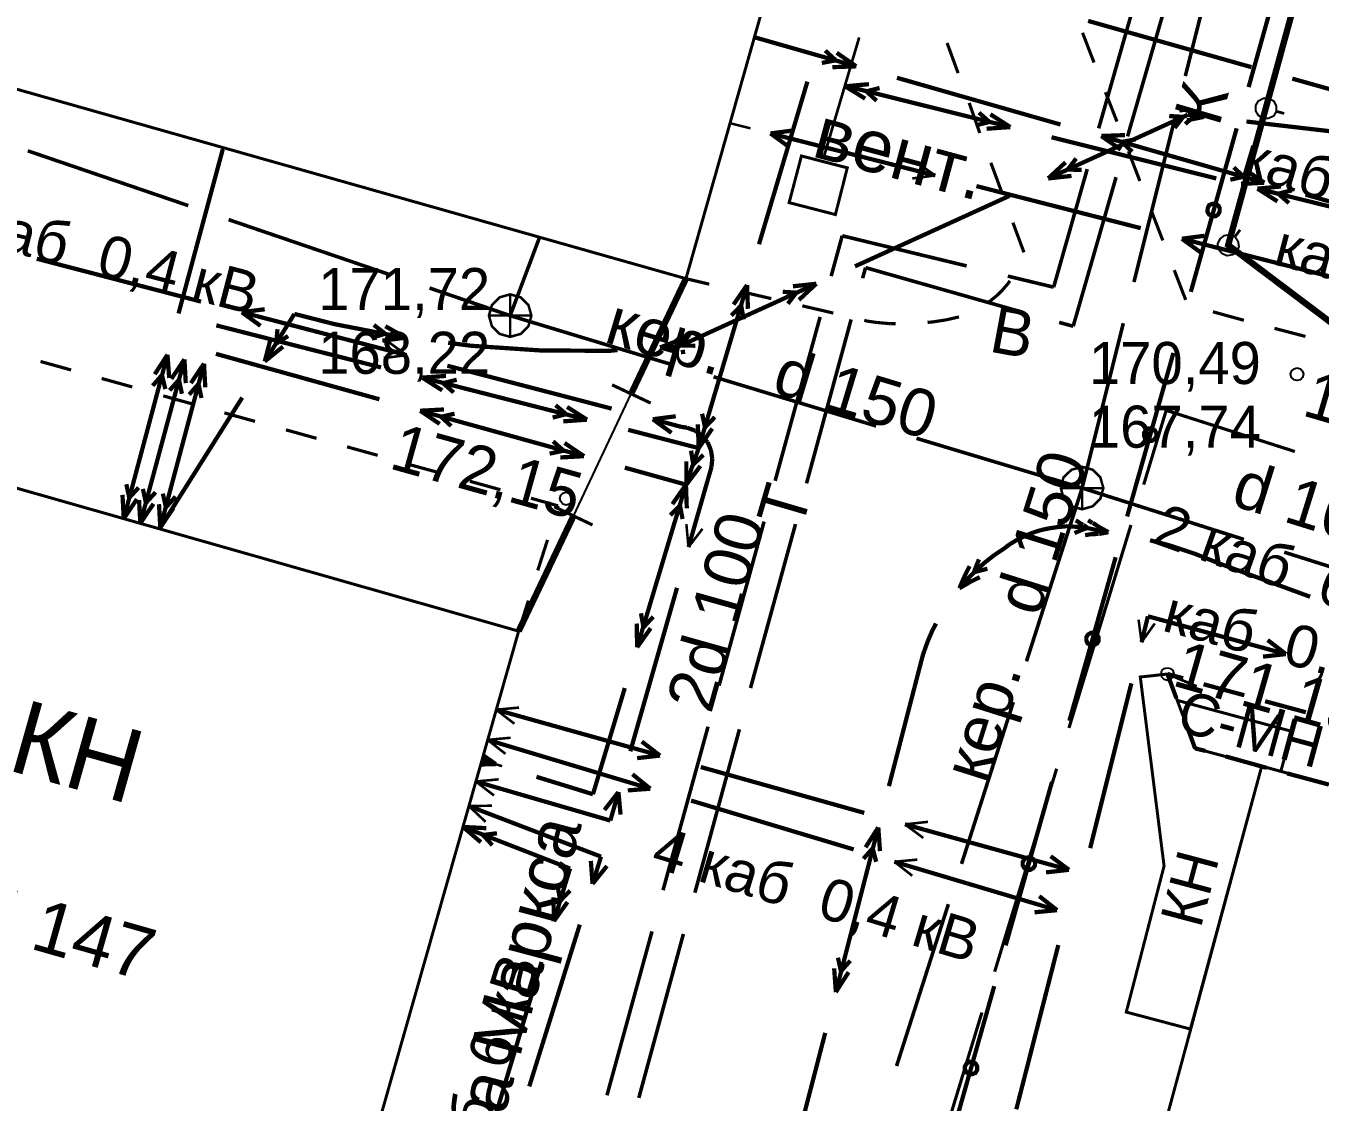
# Model space of a CAD drawing. Extents: x -2634 to -2115, y -2142 to -1393.
# Drawn here: x -2388.93 to -2358.45, y -1906.12 to -1880.78 of the extents above; entities that cross this region are included whole.
import ezdxf

# ---------------------------------------------------------------- set-up
doc = ezdxf.new("R2010")
doc.units = 0
doc.header["$MEASUREMENT"] = 0
for name, color, linetype in [('500_Дополн-Бордюры__п', 7, 'Continuous'), ('500_Линии_-Линии_связ', 7, 'Continuous'), ('500_Линии_-Электрокаб', 7, 'Continuous'), ('500_Огражд-Ограждения', 7, 'Continuous'), ('500_Рельеф-Высотные_о', 7, 'Continuous'), ('500_Строен-Дополнения', 7, 'Continuous'), ('500_Строен-Здания', 7, 'Continuous'), ('500_Трубоп-Водопровод', 7, 'Continuous'), ('500_Трубоп-Канализаци', 7, 'Continuous'), ('500_Трубоп-Смотровые_', 7, 'Continuous'), ('500_Трубоп-Теплосети', 7, 'Continuous'), ('ЗАЯВКИ-Условные_з', 7, 'Continuous')]:
    doc.layers.add(name, color=color, linetype=linetype)
doc.styles.add('TARIAL', font='Arial')

msp = doc.modelspace()

# ---------------------------------------------------------------- linework, layer by layer
at = {"layer": '500_Дополн-Бордюры__п', "color": 1, "const_width": 0.075}
for points in [[(-2364.05, -1880.94), (-2363.78, -1881.64)], [(-2367.24, -1881.18), (-2366.98, -1881.89)], [(-2363.51, -1882.34), (-2363.24, -1883.03)], [(-2366.72, -1882.59), (-2366.47, -1883.3)], [(-2366.21, -1884), (-2365.95, -1884.7)], [(-2362.97, -1883.73), (-2362.7, -1884.43)], [(-2362.43, -1885.13), (-2362.16, -1885.83)], [(-2365.69, -1885.41), (-2365.43, -1886.11)], [(-2372.84, -1886.86), (-2373.39, -1886.73)], [(-2373.39, -1886.73), (-2373.05, -1886.81)], [(-2361.89, -1886.53), (-2361.62, -1887.23)], [(-2371.38, -1887.2), (-2372.11, -1887.03)], [(-2365.93, -1886.99), (-2366.07, -1887.13)], [(-2365.8, -1886.84), (-2365.93, -1886.99)], [(-2365.76, -1886.78), (-2365.8, -1886.84)], [(-2366.23, -1887.26), (-2366.29, -1887.3)], [(-2366.07, -1887.13), (-2366.23, -1887.26)], [(-2369.92, -1887.54), (-2370.65, -1887.37)], [(-2366.96, -1887.63), (-2367.13, -1887.67)], [(-2360.98, -1887.51), (-2360.25, -1887.71)], [(-2369.12, -1887.73), (-2369.19, -1887.71)], [(-2368.91, -1887.76), (-2369.12, -1887.73)], [(-2368.58, -1887.79), (-2368.91, -1887.76)], [(-2368.45, -1887.79), (-2368.58, -1887.79)], [(-2367.59, -1887.75), (-2367.7, -1887.76)], [(-2367.26, -1887.7), (-2367.59, -1887.75)], [(-2367.13, -1887.67), (-2367.26, -1887.7)], [(-2359.53, -1887.9), (-2358.8, -1888.09)], [(-2387.87, -1888.88), (-2388.59, -1888.68)], [(-2386.43, -1889.28), (-2387.15, -1889.08)], [(-2384.98, -1889.69), (-2385.7, -1889.49)], [(-2383.54, -1890.09), (-2384.26, -1889.89)], [(-2382.09, -1890.49), (-2382.81, -1890.29)], [(-2380.65, -1890.89), (-2381.37, -1890.69)], [(-2379.2, -1891.3), (-2379.93, -1891.1)], [(-2377.76, -1891.7), (-2378.48, -1891.5)], [(-2376.4, -1892.08), (-2377.04, -1891.9)], [(-2376.43, -1892.17), (-2376.4, -1892.08)], [(-2376.88, -1893.6), (-2376.65, -1892.88)], [(-2377.33, -1895.03), (-2377.1, -1894.31)]]:
    msp.add_lwpolyline(points, dxfattribs=at)
at = {"layer": '500_Линии_-Линии_связ', "color": 0, "const_width": 0.1}
for points in [[(-2359.06, -1878.37), (-2360.14, -1882.22)], [(-2360.42, -1883.19), (-2361.5, -1887.04)], [(-2361.91, -1888.48), (-2363, -1892.33)], [(-2363.27, -1893.29), (-2364.36, -1897.14)], [(-2364.77, -1898.58), (-2365.86, -1902.43)], [(-2366.13, -1903.39), (-2367.22, -1907.24)]]:
    msp.add_lwpolyline(points, dxfattribs=at)
for points in [[(-2360.82, -1885.15), (-2360.86, -1885.22), (-2360.92, -1885.26), (-2361, -1885.25), (-2361.07, -1885.22), (-2361.11, -1885.15), (-2361.1, -1885.07), (-2361.07, -1885), (-2361, -1884.97), (-2360.92, -1884.97), (-2360.85, -1885.01), (-2360.82, -1885.07)], [(-2362.31, -1890.44), (-2362.35, -1890.51), (-2362.42, -1890.55), (-2362.5, -1890.55), (-2362.56, -1890.51), (-2362.6, -1890.44), (-2362.6, -1890.36), (-2362.56, -1890.3), (-2362.49, -1890.26), (-2362.42, -1890.26), (-2362.35, -1890.3), (-2362.31, -1890.37)], [(-2363.67, -1895.26), (-2363.71, -1895.32), (-2363.78, -1895.36), (-2363.86, -1895.36), (-2363.93, -1895.32), (-2363.96, -1895.25), (-2363.96, -1895.17), (-2363.92, -1895.11), (-2363.85, -1895.07), (-2363.78, -1895.07), (-2363.71, -1895.11), (-2363.67, -1895.18)], [(-2365.17, -1900.55), (-2365.21, -1900.61), (-2365.28, -1900.65), (-2365.36, -1900.65), (-2365.42, -1900.61), (-2365.46, -1900.54), (-2365.46, -1900.47), (-2365.42, -1900.4), (-2365.35, -1900.36), (-2365.27, -1900.36), (-2365.21, -1900.4), (-2365.17, -1900.47)], [(-2366.53, -1905.36), (-2366.57, -1905.43), (-2366.64, -1905.46), (-2366.72, -1905.46), (-2366.78, -1905.42), (-2366.82, -1905.35), (-2366.82, -1905.28), (-2366.78, -1905.21), (-2366.71, -1905.17), (-2366.63, -1905.17), (-2366.57, -1905.21), (-2366.53, -1905.28)]]:
    msp.add_lwpolyline(points, close=True, dxfattribs=at)
at = {"layer": '500_Линии_-Электрокаб', "color": 12, "const_width": 0.1}
for points in [[(-2369.38, -1881.73), (-2371.76, -1881.05)], [(-2369.87, -1881.58), (-2370.11, -1881.36)], [(-2369.38, -1881.73), (-2369.84, -1881.41)], [(-2369.87, -1881.59), (-2370.19, -1881.65)], [(-2369.38, -1881.73), (-2369.94, -1881.75)], [(-2371.67, -1885.92), (-2370.53, -1882.09)], [(-2369.64, -1882.2), (-2369.08, -1882.15)], [(-2369.64, -1882.19), (-2365.75, -1883.16)], [(-2364.57, -1883.1), (-2368.42, -1882)], [(-2369.64, -1882.2), (-2369.17, -1882.49)], [(-2369.14, -1882.32), (-2368.83, -1882.24)], [(-2369.14, -1882.32), (-2368.9, -1882.54)], [(-2361.62, -1882.75), (-2361.77, -1882.77)], [(-2361.19, -1882.92), (-2361.56, -1882.74)], [(-2366.56, -1883.12), (-2366.24, -1883.04)], [(-2366.49, -1882.82), (-2366.24, -1883.04)], [(-2366.22, -1882.86), (-2365.75, -1883.16)], [(-2361.57, -1882.87), (-2364.86, -1884.37)], [(-2361.68, -1882.92), (-2362.01, -1882.9)], [(-2361.68, -1882.92), (-2361.88, -1883.18)], [(-2361.52, -1882.99), (-2361.63, -1883.09)], [(-2361.19, -1882.92), (-2361.59, -1883)], [(-2361.19, -1882.92), (-2361.57, -1882.87)], [(-2356.22, -1883.49), (-2360.19, -1883.03)], [(-2366.31, -1883.2), (-2365.75, -1883.16)], [(-2364.78, -1883.4), (-2360.9, -1884.37)], [(-2363.05, -1883.35), (-2363.61, -1883.37)], [(-2359.77, -1884.47), (-2363.61, -1883.37)], [(-2363.15, -1883.69), (-2363.61, -1883.37)], [(-2385.34, -1887.55), (-2384.3, -1883.69)], [(-2362.8, -1883.45), (-2363.13, -1883.51)], [(-2362.88, -1883.74), (-2363.13, -1883.51)], [(-2364.45, -1883.99), (-2364.86, -1884.37)], [(-2364.2, -1883.9), (-2364.4, -1884.16)], [(-2364.31, -1884.31), (-2364.86, -1884.37)], [(-2364.07, -1884.17), (-2364.4, -1884.16)], [(-2360.25, -1884.33), (-2360.49, -1884.11)], [(-2359.77, -1884.47), (-2360.22, -1884.16)], [(-2360.26, -1884.33), (-2360.57, -1884.4)], [(-2359.77, -1884.47), (-2360.32, -1884.5)], [(-2359.93, -1884.61), (-2359.38, -1884.56)], [(-2359.93, -1884.61), (-2356.05, -1885.57)], [(-2359.93, -1884.61), (-2359.46, -1884.91)], [(-2365.77, -1884.78), (-2369.41, -1886.44)], [(-2359.44, -1884.73), (-2359.12, -1884.65)], [(-2359.44, -1884.73), (-2359.19, -1884.95)], [(-2354.96, -1885.85), (-2358.8, -1884.75)], [(-2370.32, -1886.85), (-2373.57, -1888.33)], [(-2373.09, -1890.72), (-2371.95, -1886.88)], [(-2372.27, -1887.34), (-2371.95, -1886.88)], [(-2371.93, -1887.44), (-2371.95, -1886.88)], [(-2370.78, -1887.06), (-2371.11, -1887.04)], [(-2370.79, -1887.06), (-2370.99, -1887.32)], [(-2370.32, -1886.85), (-2370.87, -1886.91)], [(-2370.32, -1886.85), (-2370.73, -1887.23)], [(-2372.32, -1887.6), (-2372.09, -1887.36)], [(-2372.03, -1887.69), (-2372.09, -1887.36)], [(-2382.61, -1887.56), (-2383.31, -1888.68)], [(-2381.67, -1887.8), (-2382.61, -1887.56)], [(-2384.45, -1887.83), (-2380.57, -1888.82)], [(-2383.01, -1887.92), (-2383.04, -1888.26)], [(-2380.07, -1888.11), (-2381.67, -1887.8)], [(-2380.48, -1888.02), (-2380.74, -1887.82)], [(-2380.06, -1888.08), (-2380.47, -1887.85)], [(-2383.17, -1888.14), (-2383.31, -1888.68)], [(-2382.76, -1888.08), (-2383.04, -1888.26)], [(-2380.48, -1888.03), (-2380.79, -1888.12)], [(-2380.07, -1888.13), (-2380.54, -1888.19)], [(-2379.98, -1888.12), (-2380.07, -1888.11)], [(-2379.98, -1888.12), (-2380.07, -1888.13)], [(-2379.98, -1888.12), (-2380.06, -1888.08)], [(-2378.45, -1888.31), (-2378.99, -1888.24)], [(-2373.58, -1888.19), (-2374, -1888.35)], [(-2373.55, -1888.13), (-2373.63, -1888.2)], [(-2373.3, -1888.04), (-2373.51, -1888.3)], [(-2386.63, -1892.38), (-2385.6, -1888.52)], [(-2385.9, -1888.98), (-2385.6, -1888.52)], [(-2385.56, -1889.07), (-2385.6, -1888.52)], [(-2384.46, -1888.5), (-2380.61, -1889.57)], [(-2382.88, -1888.33), (-2383.31, -1888.68)], [(-2376.82, -1888.42), (-2378.45, -1888.31)], [(-2375.19, -1888.43), (-2376.82, -1888.42)], [(-2375, -1888.41), (-2375.19, -1888.43)], [(-2373.57, -1888.33), (-2374, -1888.35)], [(-2373.56, -1888.47), (-2374, -1888.35)], [(-2373.17, -1888.31), (-2373.51, -1888.3)], [(-2373.41, -1888.45), (-2373.51, -1888.46)], [(-2386.24, -1892.49), (-2385.2, -1888.63)], [(-2385.77, -1892.59), (-2384.74, -1888.73)], [(-2385.51, -1889.09), (-2385.2, -1888.63)], [(-2385.17, -1889.19), (-2385.2, -1888.63)], [(-2385.05, -1889.19), (-2384.74, -1888.73)], [(-2384.71, -1889.29), (-2384.74, -1888.73)], [(-2385.95, -1889.25), (-2385.73, -1889)], [(-2385.65, -1889.33), (-2385.73, -1889)], [(-2385.55, -1889.36), (-2385.33, -1889.11)], [(-2385.26, -1889.44), (-2385.33, -1889.11)], [(-2379.6, -1889.06), (-2379.04, -1889.02)], [(-2379.6, -1889.06), (-2375.72, -1890.05)], [(-2379.6, -1889.06), (-2379.13, -1889.36)], [(-2379.11, -1889.19), (-2378.79, -1889.11)], [(-2379.11, -1889.19), (-2378.86, -1889.41)], [(-2385.09, -1889.46), (-2384.87, -1889.21)], [(-2384.8, -1889.54), (-2384.87, -1889.21)], [(-2383.84, -1889.53), (-2385.77, -1892.59)], [(-2379.65, -1889.84), (-2379.09, -1889.81)], [(-2376.46, -1889.71), (-2376.21, -1889.92)], [(-2376.19, -1889.75), (-2375.72, -1890.05)], [(-2379.65, -1889.84), (-2375.79, -1890.91)], [(-2379.65, -1889.84), (-2379.19, -1890.15)], [(-2379.16, -1889.98), (-2378.92, -1890.2)], [(-2379.15, -1889.98), (-2378.84, -1889.91)], [(-2376.53, -1890), (-2376.21, -1889.92)], [(-2376.28, -1890.09), (-2375.72, -1890.05)], [(-2372.94, -1890.23), (-2373.01, -1889.91)], [(-2372.94, -1890.23), (-2372.71, -1889.99)], [(-2374.75, -1890.29), (-2373.09, -1890.72)], [(-2373.09, -1890.72), (-2373.11, -1890.16)], [(-2373.09, -1890.72), (-2372.77, -1890.26)], [(-2376.52, -1890.56), (-2376.27, -1890.78)], [(-2376.25, -1890.6), (-2375.79, -1890.91)], [(-2373.39, -1891.58), (-2373.09, -1890.72)], [(-2376.6, -1890.85), (-2376.27, -1890.78)], [(-2376.35, -1890.94), (-2375.79, -1890.91)], [(-2373.22, -1891.1), (-2373.27, -1890.78)], [(-2373.22, -1891.11), (-2372.98, -1890.88)], [(-2374.83, -1891.18), (-2373.39, -1891.58)], [(-2373.38, -1891.58), (-2373.38, -1891.03)], [(-2373.38, -1891.58), (-2373.05, -1891.14)], [(-2386.5, -1891.89), (-2386.57, -1891.57)], [(-2373.39, -1891.58), (-2374.54, -1895.41)], [(-2373.39, -1891.58), (-2373.71, -1892.04)], [(-2373.39, -1891.58), (-2373.37, -1892.14)], [(-2386.63, -1892.38), (-2386.66, -1891.82)], [(-2386.63, -1892.38), (-2386.32, -1891.92)], [(-2386.5, -1891.89), (-2386.28, -1891.65)], [(-2386.24, -1892.49), (-2386.27, -1891.94)], [(-2386.11, -1892), (-2386.18, -1891.68)], [(-2386.1, -1892), (-2385.88, -1891.76)], [(-2385.64, -1892.1), (-2385.71, -1891.79)], [(-2385.63, -1892.11), (-2385.41, -1891.86)], [(-2386.24, -1892.49), (-2385.93, -1892.03)], [(-2385.77, -1892.59), (-2385.8, -1892.04)], [(-2385.77, -1892.59), (-2385.46, -1892.13)], [(-2373.53, -1892.07), (-2373.76, -1892.3)], [(-2373.53, -1892.07), (-2373.47, -1892.39)], [(-2364.04, -1892.53), (-2364.21, -1892.42)], [(-2363.93, -1892.6), (-2364.03, -1892.53)], [(-2363.82, -1892.48), (-2363.92, -1892.42)], [(-2363.63, -1892.6), (-2363.81, -1892.48)], [(-2365.41, -1892.79), (-2365.59, -1892.88)], [(-2365.22, -1892.71), (-2365.41, -1892.79)], [(-2365.03, -1892.65), (-2365.22, -1892.71)], [(-2364.84, -1892.61), (-2365.03, -1892.65)], [(-2364.64, -1892.58), (-2364.84, -1892.61)], [(-2364.44, -1892.56), (-2364.64, -1892.58)], [(-2364.24, -1892.57), (-2364.44, -1892.56)], [(-2364.04, -1892.58), (-2364.24, -1892.57)], [(-2364.05, -1892.64), (-2364.24, -1892.72)], [(-2363.94, -1892.6), (-2364.05, -1892.64)], [(-2363.85, -1892.62), (-2364.04, -1892.58)], [(-2363.87, -1892.75), (-2363.99, -1892.77)], [(-2363.67, -1892.74), (-2363.88, -1892.75)], [(-2363.65, -1892.67), (-2363.85, -1892.62)], [(-2363.44, -1892.7), (-2363.66, -1892.74)], [(-2363.44, -1892.7), (-2363.65, -1892.67)], [(-2363.44, -1892.7), (-2363.64, -1892.59)], [(-2365.89, -1893.08), (-2366.13, -1893.24)], [(-2365.76, -1892.98), (-2365.89, -1893.08)], [(-2365.59, -1892.88), (-2365.76, -1892.98)], [(-2362, -1893.01), (-2362.46, -1892.89)], [(-2361.4, -1893.21), (-2362, -1893.01)], [(-2366.49, -1893.34), (-2366.59, -1893.59)], [(-2366.36, -1893.42), (-2366.57, -1893.61)], [(-2366.13, -1893.24), (-2366.36, -1893.42)], [(-2360.82, -1893.44), (-2361.4, -1893.21)], [(-2358.69, -1894.22), (-2360.82, -1893.44)], [(-2366.84, -1893.76), (-2366.95, -1894.02)], [(-2366.71, -1893.5), (-2366.84, -1893.76)], [(-2366.57, -1893.61), (-2366.78, -1893.82)], [(-2366.47, -1893.76), (-2366.72, -1893.88)], [(-2366.59, -1893.59), (-2366.61, -1893.65)], [(-2366.56, -1893.63), (-2366.61, -1893.65)], [(-2366.29, -1893.56), (-2366.56, -1893.63)], [(-2366.78, -1893.82), (-2366.95, -1894.02)], [(-2366.71, -1893.88), (-2366.95, -1894.02)], [(-2374.45, -1894.61), (-2374.39, -1894.94)], [(-2374.55, -1894.85), (-2374.54, -1895.41)], [(-2374.22, -1894.96), (-2374.54, -1895.41)], [(-2374.16, -1894.69), (-2374.39, -1894.94)], [(-2367.5, -1894.85), (-2367.59, -1895.02)], [(-2367.7, -1895.28), (-2367.8, -1895.56)], [(-2367.59, -1895.02), (-2367.7, -1895.28)], [(-2367.81, -1895.59), (-2368.61, -1898.68)], [(-2367.8, -1895.56), (-2367.81, -1895.59)], [(-2374.83, -1896.37), (-2375.58, -1898.87)], [(-2377.87, -1898.16), (-2378.16, -1897.96)], [(-2377.87, -1898.16), (-2378.23, -1898.17)], [(-2377.87, -1898.17), (-2378.19, -1898.07)], [(-2375.58, -1898.87), (-2376.91, -1898.46)], [(-2378.64, -1899.64), (-2376.12, -1900.62)], [(-2378.64, -1899.64), (-2378.09, -1899.67)], [(-2378.64, -1899.64), (-2378.22, -1900)], [(-2378.17, -1899.83), (-2377.84, -1899.79)], [(-2378.17, -1899.83), (-2377.95, -1900.07)], [(-2368.86, -1899.65), (-2369.86, -1903.53)], [(-2368.86, -1899.65), (-2369.16, -1900.12)], [(-2368.86, -1899.65), (-2368.82, -1900.21)], [(-2368.99, -1900.14), (-2369.21, -1900.39)], [(-2368.99, -1900.15), (-2368.91, -1900.46)], [(-2376.12, -1900.62), (-2376.5, -1901.86)], [(-2376.41, -1901.05), (-2376.35, -1901.38)], [(-2376.51, -1901.3), (-2376.5, -1901.86)], [(-2376.12, -1901.14), (-2376.35, -1901.38)], [(-2376.18, -1901.41), (-2376.5, -1901.86)], [(-2376.79, -1902.82), (-2377.94, -1906.65)], [(-2369.81, -1902.72), (-2369.74, -1903.04)], [(-2369.52, -1902.79), (-2369.74, -1903.04)], [(-2369.9, -1902.97), (-2369.86, -1903.53)], [(-2369.56, -1903.06), (-2369.86, -1903.53)], [(-2370.11, -1904.49), (-2370.95, -1907.73)]]:
    msp.add_lwpolyline(points, dxfattribs=at)
at = {"layer": '500_Линии_-Электрокаб', "color": 1}
for points, const_width in [([(-2371.76, -1881.05), (-2371.28, -1881.19)], 0.06), ([(-2372.35, -1883.07), (-2371.87, -1883.19)], 0.06), ([(-2370.86, -1883.24), (-2371.4, -1883.31)], 0.1), ([(-2367.52, -1884.3), (-2371.4, -1883.31)], 0.1), ([(-2370.96, -1883.63), (-2371.4, -1883.31)], 0.1), ([(-2384.29, -1883.65), (-2384.42, -1884.13)], 0.06), ([(-2367.52, -1884.3), (-2367.96, -1883.99)], 0.06), ([(-2367.52, -1884.3), (-2368.06, -1884.37)], 0.06), ([(-2362.68, -1885.54), (-2366.55, -1884.55)], 0.1), ([(-2361.18, -1885.72), (-2361.71, -1885.79)], 0.1), ([(-2357.83, -1886.78), (-2361.71, -1885.79)], 0.1), ([(-2361.27, -1886.11), (-2361.71, -1885.79)], 0.1), ([(-2384.81, -1887.27), (-2388.68, -1886.26)], 0.1), ([(-2383.31, -1887.45), (-2383.85, -1887.52)], 0.1), ([(-2379.97, -1888.53), (-2383.85, -1887.52)], 0.1), ([(-2383.41, -1887.84), (-2383.85, -1887.52)], 0.1), ([(-2379.97, -1888.53), (-2380.41, -1888.21)], 0.06), ([(-2379.97, -1888.53), (-2380.51, -1888.6)], 0.06), ([(-2375.14, -1889.79), (-2379.01, -1888.78)], 0.1), ([(-2373.63, -1889.97), (-2374.17, -1890.04)], 0.1), ([(-2373.5, -1890.22), (-2374.17, -1890.04)], 0.1), ([(-2373.73, -1890.36), (-2374.17, -1890.04)], 0.1), ([(-2373.36, -1890.24), (-2373.5, -1890.22)], 0.1), ([(-2373.17, -1890.31), (-2373.36, -1890.24)], 0.1), ([(-2373.01, -1890.43), (-2373.17, -1890.31)], 0.1), ([(-2373.09, -1890.72), (-2373.57, -1890.59)], 0.06), ([(-2372.88, -1890.58), (-2373.01, -1890.43)], 0.1), ([(-2372.8, -1890.77), (-2372.88, -1890.58)], 0.1), ([(-2373.09, -1890.72), (-2373.25, -1891.19)], 0.06), ([(-2372.77, -1890.97), (-2372.8, -1890.77)], 0.1), ([(-2372.79, -1891.17), (-2372.77, -1890.97)], 0.1), ([(-2373.33, -1893.05), (-2372.79, -1891.17)], 0.1), ([(-2373.39, -1891.58), (-2373.87, -1891.45)], 0.06), ([(-2385.77, -1892.59), (-2385.5, -1892.17)], 0.06), ([(-2373.33, -1893.05), (-2373.38, -1892.51)], 0.06), ([(-2373.33, -1893.05), (-2373, -1892.62)], 0.06), ([(-2374.7, -1897.86), (-2373.6, -1894.01)], 0.1), ([(-2362.66, -1895.29), (-2362.51, -1894.68)], 0.1), ([(-2362.51, -1894.68), (-2359.26, -1895.57)], 0.1), ([(-2362.66, -1895.29), (-2362.73, -1894.76)], 0.06), ([(-2362.66, -1895.29), (-2362.35, -1894.85)], 0.06), ([(-2359.69, -1895.24), (-2359.26, -1895.57)], 0.1), ([(-2359.8, -1895.63), (-2359.26, -1895.57)], 0.1), ([(-2363.87, -1900.14), (-2362.9, -1896.26)], 0.1), ([(-2377.86, -1896.88), (-2374, -1897.96)], 0.1), ([(-2377.86, -1896.88), (-2377.32, -1896.83)], 0.06), ([(-2377.86, -1896.88), (-2377.43, -1897.21)], 0.06), ([(-2378.06, -1897.59), (-2374.23, -1898.74)], 0.1), ([(-2378.06, -1897.59), (-2377.52, -1897.54)], 0.06), ([(-2378.06, -1897.59), (-2377.64, -1897.92)], 0.06), ([(-2374.43, -1897.63), (-2374, -1897.96)], 0.1), ([(-2374.54, -1898.02), (-2374, -1897.96)], 0.1), ([(-2378.19, -1898.07), (-2377.72, -1898.21)], 0.06), ([(-2373.04, -1898.23), (-2369.19, -1899.31)], 0.1), ([(-2378.34, -1898.57), (-2375.17, -1899.49)], 0.1), ([(-2378.34, -1898.57), (-2377.8, -1898.52)], 0.06), ([(-2378.34, -1898.57), (-2377.91, -1898.9)], 0.06), ([(-2374.65, -1898.4), (-2374.23, -1898.74)], 0.1), ([(-2375.31, -1899.24), (-2374.98, -1898.82)], 0.1), ([(-2375.17, -1899.49), (-2374.98, -1898.82)], 0.1), ([(-2374.93, -1899.35), (-2374.98, -1898.82)], 0.1), ([(-2374.76, -1898.78), (-2374.23, -1898.74)], 0.1), ([(-2378.5, -1899.15), (-2375.39, -1900.34)], 0.1), ([(-2378.5, -1899.15), (-2377.96, -1899.14)], 0.06), ([(-2378.5, -1899.15), (-2378.11, -1899.52)], 0.06), ([(-2373.27, -1899.02), (-2369.44, -1900.17)], 0.1), ([(-2368.23, -1899.58), (-2367.69, -1899.52)], 0.06), ([(-2368.23, -1899.58), (-2364.37, -1900.65)], 0.1), ([(-2368.23, -1899.58), (-2367.8, -1899.9)], 0.06), ([(-2375.63, -1900.44), (-2375.59, -1900.98)], 0.1), ([(-2375.39, -1900.34), (-2375.59, -1900.98)], 0.1), ([(-2368.48, -1900.46), (-2364.65, -1901.6)], 0.1), ([(-2368.48, -1900.46), (-2367.94, -1900.41)], 0.06), ([(-2364.8, -1900.33), (-2364.37, -1900.65)], 0.1), ([(-2375.25, -1900.56), (-2375.59, -1900.98)], 0.1), ([(-2368.48, -1900.46), (-2368.06, -1900.79)], 0.06), ([(-2364.91, -1900.71), (-2364.37, -1900.65)], 0.1), ([(-2365.07, -1901.27), (-2364.65, -1901.6)], 0.1), ([(-2365.18, -1901.65), (-2364.65, -1901.6)], 0.1), ([(-2375.89, -1901.94), (-2377.08, -1905.75)], 0.1), ([(-2364.62, -1902.42), (-2365.61, -1906.29)], 0.1)]:
    msp.add_lwpolyline(points, dxfattribs=dict(at, const_width=const_width))
at = {"layer": '500_Огражд-Ограждения', "color": 0}
for points, const_width in [([(-2357.58, -1888.23), (-2360.62, -1885.94), (-2358.58, -1878.51)], 0.15), ([(-2359.3, -1882.84), (-2359.49, -1882.79)], 0.065), ([(-2360.34, -1885.58), (-2360.46, -1885.74)], 0.065), ([(-2373.39, -1886.73), (-2374.68, -1889.44)], 0.15), ([(-2375.13, -1889.23), (-2374.22, -1889.66)], 0.075), ([(-2375.59, -1892.53), (-2376.49, -1892.1)], 0.075), ([(-2376.04, -1892.32), (-2377.33, -1895.03)], 0.15)]:
    msp.add_lwpolyline(points, dxfattribs=dict(at, const_width=const_width))
for points in [[(-2359.49, -1882.79), (-2359.55, -1882.9), (-2359.67, -1882.96), (-2359.8, -1882.96), (-2359.91, -1882.89), (-2359.97, -1882.78), (-2359.97, -1882.65), (-2359.91, -1882.54), (-2359.79, -1882.48), (-2359.66, -1882.48), (-2359.55, -1882.54), (-2359.49, -1882.66)], [(-2360.46, -1885.74), (-2360.39, -1885.84), (-2360.37, -1885.97), (-2360.42, -1886.09), (-2360.52, -1886.17), (-2360.65, -1886.19), (-2360.77, -1886.14), (-2360.85, -1886.04), (-2360.86, -1885.91), (-2360.81, -1885.79), (-2360.71, -1885.71), (-2360.58, -1885.69)]]:
    msp.add_lwpolyline(points, close=True, dxfattribs=at)
at = {"layer": '500_Огражд-Ограждения', "color": 255}
msp.add_lwpolyline([(-2376.04, -1892.32), (-2374.68, -1889.44)], dxfattribs=at)
at = {"layer": '500_Рельеф-Высотные_о', "color": 0}
for points in [[(-2359, -1888.83), (-2358.92, -1888.85), (-2358.87, -1888.91), (-2358.85, -1888.98), (-2358.87, -1889.06), (-2358.92, -1889.11), (-2359, -1889.13), (-2359.07, -1889.11), (-2359.13, -1889.06), (-2359.15, -1888.98), (-2359.13, -1888.91), (-2359.07, -1888.85)], [(-2376.21, -1891.76), (-2376.14, -1891.78), (-2376.08, -1891.83), (-2376.06, -1891.91), (-2376.08, -1891.98), (-2376.14, -1892.04), (-2376.21, -1892.06), (-2376.29, -1892.04), (-2376.34, -1891.98), (-2376.36, -1891.91), (-2376.34, -1891.83), (-2376.29, -1891.78)], [(-2362.05, -1895.89), (-2361.98, -1895.91), (-2361.92, -1895.96), (-2361.9, -1896.04), (-2361.92, -1896.11), (-2361.98, -1896.17), (-2362.05, -1896.19), (-2362.13, -1896.17), (-2362.18, -1896.11), (-2362.2, -1896.04), (-2362.18, -1895.96), (-2362.13, -1895.91)]]:
    msp.add_lwpolyline(points, close=True, dxfattribs=at)
at = {"layer": '500_Строен-Дополнения', "color": 0}
for points, const_width in [([(-2370.16, -1883.92), (-2369.31, -1881.05)], 0.065), ([(-2361.84, -1896.61), (-2362.05, -1896.04)], 0.1), ([(-2362.05, -1896.04), (-2361.68, -1896.14)], 0.1), ([(-2362.05, -1896.04), (-2361.36, -1896.33)], 0.065), ([(-2361.2, -1896.28), (-2360.24, -1896.54)], 0.1), ([(-2359.75, -1896.68), (-2358.79, -1896.94)], 0.1), ([(-2361.4, -1897.79), (-2361.66, -1897.08)], 0.1), ([(-2361.16, -1897.85), (-2361.4, -1897.79)], 0.1), ([(-2359.71, -1898.25), (-2360.68, -1897.98)], 0.1), ([(-2358.26, -1898.64), (-2359.23, -1898.38)], 0.1)]:
    msp.add_lwpolyline(points, dxfattribs=dict(at, const_width=const_width))
at = {"layer": '500_Строен-Дополнения', "color": 0, "const_width": 0.07}
msp.add_lwpolyline([(-2370.67, -1883.84), (-2370.96, -1884.94), (-2369.87, -1885.22), (-2369.59, -1884.12)], close=True, dxfattribs=at)
at = {"layer": '500_Строен-Здания', "color": 0, "const_width": 0.07}
for points in [[(-2394.68, -1868.28), (-2376.86, -1873.33), (-2376.01, -1870.34), (-2369.29, -1872.24), (-2369.61, -1873.38), (-2369.82, -1874.14), (-2373.39, -1886.73), (-2397.94, -1879.78)], [(-2399.46, -1904.73), (-2381.54, -1909.83), (-2377.33, -1895.03), (-2394.64, -1890.1), (-2395.24, -1889.93)], [(-2359.83, -1898.21), (-2361.4, -1897.79), (-2362.05, -1896.04), (-2362.69, -1896.11), (-2362.13, -1900.56), (-2363.02, -1904), (-2361.51, -1904.4)], [(-2361.4, -1897.79), (-2359.38, -1898.33), (-2359.12, -1897.39), (-2361.82, -1896.66)], [(-2351.47, -1938.7), (-2340.96, -1902.68), (-2347.38, -1900.8), (-2347.61, -1901.52), (-2348.6, -1901.25), (-2351.02, -1900.59), (-2359.83, -1898.21), (-2361.51, -1904.43), (-2369.37, -1933.48), (-2368.88, -1933.62)]]:
    msp.add_lwpolyline(points, close=True, dxfattribs=at)
at = {"layer": '500_Трубоп-Водопровод', "color": 94}
for points, const_width in [([(-2361.88, -1879.54), (-2362.99, -1883.38)], 0.085), ([(-2363.26, -1884.34), (-2364.27, -1887.85)], 0.085), ([(-2369.16, -1886.47), (-2369.23, -1886.72)], 0.085), ([(-2365.57, -1887.49), (-2369.16, -1886.47)], 0.085), ([(-2369.5, -1887.69), (-2370.55, -1891.55)], 0.085), ([(-2364.27, -1887.85), (-2364.6, -1887.76)], 0.085), ([(-2362.08, -1889.83), (-2362.61, -1891.58)], 0.075), ([(-2359.05, -1890.8), (-2362.08, -1889.83)], 0.075), ([(-2370.81, -1892.51), (-2371.87, -1896.37)], 0.085), ([(-2362.91, -1892.53), (-2364.37, -1897.31)], 0.075), ([(-2372.13, -1897.34), (-2373.18, -1901.19)], 0.085), ([(-2364.66, -1898.27), (-2366.12, -1903.05)], 0.075), ([(-2373.45, -1902.16), (-2374.5, -1906.02)], 0.085), ([(-2366.42, -1904.01), (-2367.88, -1908.79)], 0.075)]:
    msp.add_lwpolyline(points, dxfattribs=dict(at, const_width=const_width))
at = {"layer": '500_Трубоп-Канализаци', "color": 34, "const_width": 0.085}
for points in [[(-2361.63, -1881.96), (-2360.65, -1878.08)], [(-2362.84, -1886.81), (-2361.87, -1882.93)], [(-2388.89, -1883.72), (-2385.11, -1885.01)], [(-2384.16, -1885.34), (-2380.38, -1886.63)], [(-2377.53, -1887.6), (-2376.84, -1885.76)], [(-2376.84, -1885.76), (-2377.1, -1886.46)], [(-2379.43, -1886.95), (-2377.53, -1887.6)], [(-2377.53, -1887.6), (-2378.24, -1887.36)], [(-2377.53, -1887.6), (-2373.7, -1888.76)], [(-2364.06, -1891.66), (-2363.09, -1887.78)], [(-2372.74, -1889.04), (-2368.91, -1890.2)], [(-2367.96, -1890.49), (-2364.13, -1891.64)], [(-2364.06, -1891.66), (-2364.78, -1891.44)], [(-2364.06, -1891.66), (-2364.29, -1892.38)], [(-2364.06, -1891.66), (-2360.25, -1892.87)], [(-2365.37, -1895.74), (-2364.15, -1891.94)], [(-2359.3, -1893.17), (-2355.48, -1894.38)], [(-2366.9, -1900.51), (-2365.68, -1896.7)], [(-2368.43, -1905.27), (-2367.21, -1901.46)]]:
    msp.add_lwpolyline(points, dxfattribs=at)
at = {"layer": '500_Трубоп-Канализаци', "color": 32, "const_width": 0.1}
for points in [[(-2360.07, -1881.75), (-2363.92, -1880.66)], [(-2355.26, -1883.1), (-2359.11, -1882.02)]]:
    msp.add_lwpolyline(points, dxfattribs=at)
at = {"layer": '500_Трубоп-Смотровые_', "color": 0, "const_width": 0.06}
for points in [[(-2377.53, -1887.1), (-2377.28, -1887.17), (-2377.1, -1887.35), (-2377.03, -1887.6), (-2377.1, -1887.85), (-2377.28, -1888.03), (-2377.53, -1888.1), (-2377.78, -1888.03), (-2377.96, -1887.85), (-2378.03, -1887.6), (-2377.96, -1887.35), (-2377.78, -1887.17)], [(-2364.06, -1891.16), (-2363.81, -1891.23), (-2363.63, -1891.41), (-2363.56, -1891.66), (-2363.63, -1891.91), (-2363.81, -1892.09), (-2364.06, -1892.16), (-2364.31, -1892.09), (-2364.5, -1891.91), (-2364.56, -1891.66), (-2364.5, -1891.41), (-2364.31, -1891.23)]]:
    msp.add_lwpolyline(points, close=True, dxfattribs=at)
at = {"layer": '500_Трубоп-Смотровые_', "color": 0, "const_width": 0.055}
for points in [[(-2377.53, -1888.1), (-2377.53, -1887.1)], [(-2378.03, -1887.6), (-2377.03, -1887.6)], [(-2364.06, -1892.16), (-2364.06, -1891.16)], [(-2364.56, -1891.66), (-2363.56, -1891.66)]]:
    msp.add_lwpolyline(points, dxfattribs=at)
at = {"layer": '500_Трубоп-Теплосети', "color": 174, "const_width": 0.085}
for points in [[(-2362.57, -1879.34), (-2363.67, -1883.19)], [(-2363.94, -1884.15), (-2364.73, -1886.93)], [(-2369.71, -1885.72), (-2369.97, -1886.67)], [(-2366.78, -1886.43), (-2369.71, -1885.72)], [(-2364.73, -1886.93), (-2365.81, -1886.67)], [(-2370.23, -1887.63), (-2371.29, -1891.49)], [(-2371.55, -1892.45), (-2372.61, -1896.31)], [(-2372.87, -1897.28), (-2373.93, -1901.13)], [(-2374.19, -1902.1), (-2375.25, -1905.96)]]:
    msp.add_lwpolyline(points, dxfattribs=at)

# ---------------------------------------------------------------- texts
at = {"layer": '500_Линии_-Электрокаб', "color": 0, "style": 'TARIAL'}
for s, rotation, p in [(' каб  6 кВ', 343.48, (-2360.75, -1884.18)), ('4 каб  0,4 кВ', 345.4, (-2391.27, -1885.59)), (' каб  0,4 кВ', 345.24, (-2359.96, -1886.29)), ('2 каб  6 кВ', 340.47, (-2362.44, -1892.94)), (' каб  0,4 кВ', 344.94, (-2362.58, -1894.91)), ('4 каб  0,4 кВ', 343.3, (-2374.25, -1900.57)), (' каб  6 кВ', 72.9, (-2378.59, -1908.57))]:
    msp.add_text(s, height=0.99, rotation=rotation, dxfattribs=at).set_placement(p)
at = {"layer": '500_Рельеф-Высотные_о', "color": 214}
for s, rotation, p in [('171,3', 343.65, (-2358.91, -1889.94)), ('172,15', 344.43, (-2380.41, -1891.19)), ('171,13', 344.05, (-2361.97, -1896.3))]:
    msp.add_text(s, height=1.11, rotation=rotation, dxfattribs=at).set_placement(p)
at = {"layer": '500_Строен-Дополнения', "color": 5, "style": 'TARIAL'}
msp.add_text('вент. ', height=1.23, rotation=344.93, dxfattribs=at).set_placement((-2370.46, -1883.84))
at = {"layer": '500_Строен-Здания', "color": 5}
for s, height, rotation, p in [('КН', 1.73, 344.29, (-2389.41, -1898.29)), ('С-МН', 0.99, 344.87, (-2361.88, -1897.36)), ('КН', 0.99, 75.11, (-2361.27, -1902.05))]:
    msp.add_text(s, height=height, rotation=rotation, dxfattribs=at).set_placement(p)
at = {"layer": '500_Строен-Здания', "color": 5, "style": 'TARIAL'}
msp.add_text('ТП 147', height=1.23, rotation=344.13, dxfattribs=at).set_placement((-2391.53, -1901.74))
at = {"layer": '500_Трубоп-Водопровод', "color": 94}
msp.add_text('В', height=1.11, rotation=349.46, dxfattribs=at).set_placement((-2366.28, -1888.44))
at = {"layer": '500_Трубоп-Водопровод', "color": 94, "style": 'TARIAL'}
msp.add_text('d 100   чуг.', height=1.11, rotation=342.65, dxfattribs=at).set_placement((-2360.59, -1892.05))
at = {"layer": '500_Трубоп-Канализаци', "color": 14}
msp.add_text('К', height=1.11, rotation=73.69, dxfattribs=at).set_placement((-2360.84, -1883.17))
at = {"layer": '500_Трубоп-Канализаци', "color": 14, "style": 'TARIAL'}
for rotation, p in [(343.17, (-2375.35, -1888.21)), (72.51, (-2366.32, -1898.65))]:
    msp.add_text('кер.   d 150 ', height=1.11, rotation=rotation, dxfattribs=at).set_placement(p)
at = {"layer": '500_Трубоп-Смотровые_', "color": 5}
for s, p in [('171,72', (-2382.05, -1887.47)), ('168,22', (-2382.05, -1888.97)), ('170,49', (-2363.9, -1889.21)), ('167,74', (-2363.9, -1890.71))]:
    msp.add_text(s, height=0.99, dxfattribs=at).set_placement(p)
at = {"layer": '500_Трубоп-Теплосети', "color": 174}
msp.add_text('Т', height=1.11, rotation=73.69, dxfattribs=at).set_placement((-2370.67, -1892.66))
at = {"layer": '500_Трубоп-Теплосети', "color": 174, "style": 'TARIAL'}
msp.add_text('2d 100', height=1.11, rotation=74.26, dxfattribs=at).set_placement((-2372.8, -1897))
at = {"layer": 'ЗАЯВКИ-Условные_з', "color": 0, "style": 'TARIAL'}
msp.add_text('ул. Карла Маркса', height=1.19, rotation=75.1, dxfattribs=at).set_placement((-2379.34, -1912.74))

doc.saveas('drawing.dxf')
